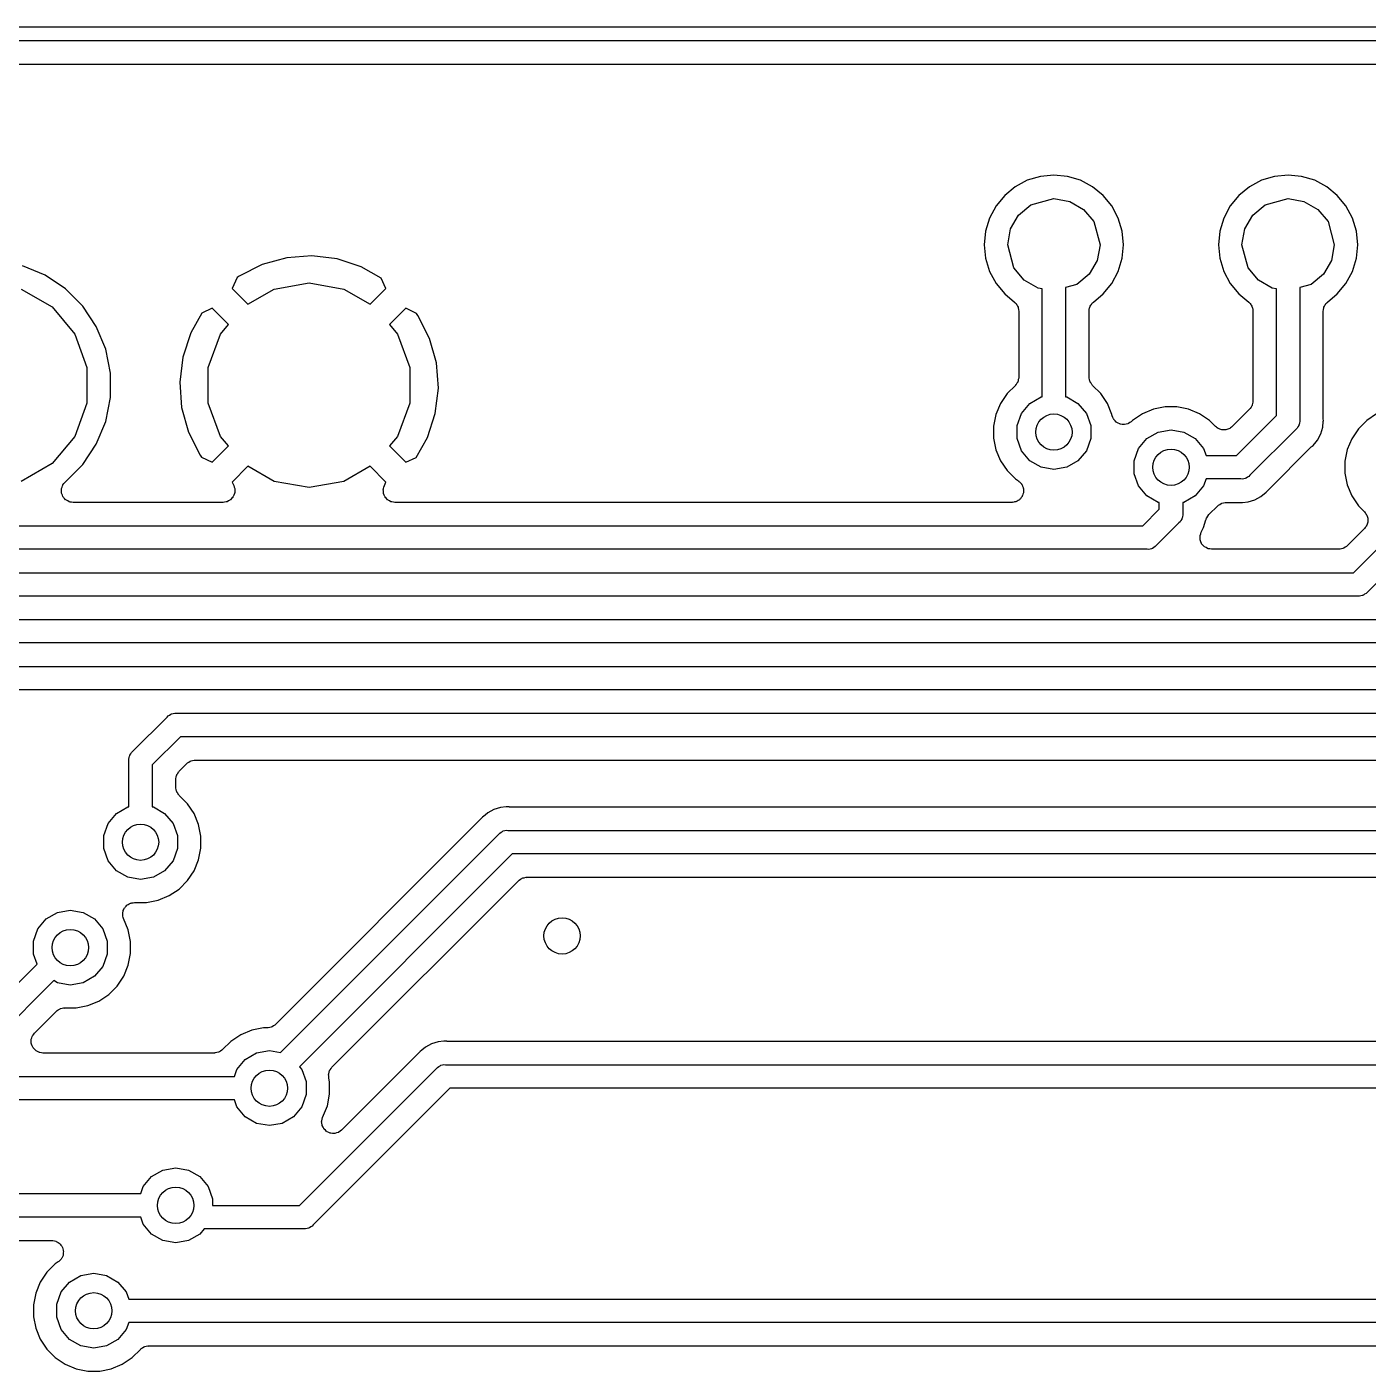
# Model space of a CAD drawing. Extents: x 117.3 to 179.7, y -117.8 to -92.2.
# Drawn here: x 147.14 to 161.69, y -106.8 to -92.23 of the extents above; entities that cross this region are included whole.
import ezdxf

# ---------------------------------------------------------------- set-up
doc = ezdxf.new("R2010")
doc.units = 0
doc.header["$MEASUREMENT"] = 0
doc.layers.add('BLACK', color=7, linetype='CONTINUOUS')

msp = doc.modelspace()

# ---------------------------------------------------------------- linework, layer by layer
at = {"layer": 'BLACK', "linetype": 'CONTINUOUS'}
for p, q in [((120.555, -92.2286), (176.448, -92.2286)), ((176.437, -92.3786), (120.561, -92.3786)), ((120.564, -92.6326), (176.419, -92.6326)), ((158.28, -93.8344), (158.133, -93.8489)), ((158.427, -93.8489), (158.28, -93.8344)), ((160.82, -93.8344), (160.673, -93.8489)), ((160.967, -93.8489), (160.82, -93.8344)), ((157.861, -93.9617), (157.746, -94.0556)), ((157.991, -93.8919), (157.861, -93.9617)), ((158.133, -93.8489), (157.991, -93.8919)), ((158.569, -93.8919), (158.427, -93.8489)), ((158.7, -93.9617), (158.569, -93.8919)), ((158.814, -94.0556), (158.7, -93.9617)), ((160.401, -93.9617), (160.286, -94.0556)), ((160.531, -93.8919), (160.401, -93.9617)), ((160.673, -93.8489), (160.531, -93.8919)), ((161.109, -93.8919), (160.967, -93.8489)), ((161.24, -93.9617), (161.109, -93.8919)), ((161.354, -94.0556), (161.24, -93.9617)), ((157.746, -94.0556), (157.652, -94.17)), ((158.03, -94.1566), (158.28, -94.0896)), ((158.28, -94.0896), (158.28, -94.0896)), ((158.28, -94.0896), (158.451, -94.1198)), ((158.451, -94.1198), (158.601, -94.2066)), ((158.908, -94.17), (158.814, -94.0556)), ((160.286, -94.0556), (160.192, -94.17)), ((160.57, -94.1566), (160.82, -94.0896)), ((160.82, -94.0896), (160.82, -94.0896)), ((160.82, -94.0896), (160.991, -94.1198)), ((160.991, -94.1198), (161.141, -94.2066)), ((161.448, -94.17), (161.354, -94.0556)), ((157.652, -94.17), (157.582, -94.3006)), ((157.81, -94.4186), (157.897, -94.2682)), ((157.897, -94.2682), (158.03, -94.1566)), ((158.601, -94.2066), (158.713, -94.3396)), ((158.978, -94.3006), (158.908, -94.17)), ((160.192, -94.17), (160.122, -94.3006)), ((160.35, -94.4186), (160.437, -94.2682)), ((160.437, -94.2682), (160.57, -94.1566)), ((161.141, -94.2066), (161.253, -94.3396)), ((161.518, -94.3006), (161.448, -94.17)), ((157.582, -94.3006), (157.539, -94.4423)), ((157.78, -94.5896), (157.81, -94.4186)), ((158.713, -94.3396), (158.78, -94.5896)), ((159.021, -94.4423), (158.978, -94.3006)), ((160.122, -94.3006), (160.079, -94.4423)), ((160.32, -94.5896), (160.35, -94.4186)), ((161.253, -94.3396), (161.32, -94.5896)), ((161.561, -94.4423), (161.518, -94.3006)), ((157.539, -94.4423), (157.525, -94.5896)), ((159.035, -94.5896), (159.021, -94.4423)), ((160.079, -94.4423), (160.065, -94.5896)), ((161.575, -94.5896), (161.561, -94.4423)), ((150.233, -94.711), (149.959, -94.7317)), ((150.506, -94.7442), (150.233, -94.711)), ((157.525, -94.5896), (157.539, -94.7369)), ((157.847, -94.8396), (157.78, -94.5896)), ((157.78, -94.5896), (157.78, -94.5896)), ((158.78, -94.5896), (158.75, -94.7606)), ((158.78, -94.5896), (158.78, -94.5896)), ((159.021, -94.7369), (159.035, -94.5896)), ((160.065, -94.5896), (160.079, -94.7369)), ((160.387, -94.8396), (160.32, -94.5896)), ((160.32, -94.5896), (160.32, -94.5896)), ((161.32, -94.5896), (161.29, -94.7606)), ((161.32, -94.5896), (161.32, -94.5896)), ((161.561, -94.7369), (161.575, -94.5896)), ((147.339, -94.9206), (147.094, -94.8191)), ((149.694, -94.8055), (149.444, -94.9317)), ((149.959, -94.7317), (149.694, -94.8055)), ((150.768, -94.8301), (150.506, -94.7442)), ((150.983, -94.9517), (150.768, -94.8301)), ((157.539, -94.7369), (157.582, -94.8786)), ((157.959, -94.9726), (157.847, -94.8396)), ((158.75, -94.7606), (158.663, -94.911)), ((158.978, -94.8786), (159.021, -94.7369)), ((160.079, -94.7369), (160.122, -94.8786)), ((160.499, -94.9726), (160.387, -94.8396)), ((161.29, -94.7606), (161.203, -94.911)), ((161.518, -94.8786), (161.561, -94.7369)), ((147.559, -95.0679), (147.339, -94.9206)), ((149.421, -94.947), (149.366, -95.0636)), ((149.444, -94.9317), (149.421, -94.947)), ((149.822, -95.0714), (150.201, -95.0046)), ((150.201, -95.0046), (150.58, -95.0714)), ((151.036, -95.0636), (150.983, -94.9517)), ((157.582, -94.8786), (157.652, -95.0092)), ((157.652, -95.0092), (157.746, -95.1236)), ((158.109, -95.0594), (157.959, -94.9726)), ((158.663, -94.911), (158.53, -95.0226)), ((158.814, -95.1236), (158.908, -95.0092)), ((158.908, -95.0092), (158.978, -94.8786)), ((160.122, -94.8786), (160.192, -95.0092)), ((160.192, -95.0092), (160.286, -95.1236)), ((160.649, -95.0594), (160.499, -94.9726)), ((161.203, -94.911), (161.07, -95.0226)), ((161.354, -95.1236), (161.448, -95.0092)), ((161.448, -95.0092), (161.518, -94.8786)), ((147.08, -95.0714), (147.414, -95.264)), ((147.671, -95.1798), (147.559, -95.0679)), ((149.366, -95.0636), (149.538, -95.2354)), ((149.538, -95.2354), (149.822, -95.0714)), ((150.58, -95.0714), (150.864, -95.2354)), ((150.864, -95.2354), (151.036, -95.0636)), ((157.746, -95.1236), (157.853, -95.2111)), ((158.153, -95.0672), (158.109, -95.0594)), ((158.153, -96.2378), (158.153, -95.0672)), ((158.53, -95.0226), (158.407, -95.0556)), ((158.407, -95.0556), (158.407, -96.2378)), ((158.708, -95.2111), (158.814, -95.1236)), ((160.286, -95.1236), (160.393, -95.2111)), ((160.693, -95.0672), (160.649, -95.0594)), ((160.693, -96.442), (160.693, -95.0672)), ((161.07, -95.0226), (160.947, -95.0556)), ((160.947, -95.0556), (160.947, -96.4891)), ((161.248, -95.2111), (161.354, -95.1236)), ((147.414, -95.264), (147.662, -95.5591)), ((147.747, -95.2554), (147.671, -95.1798)), ((147.894, -95.4759), (147.747, -95.2554)), ((149.151, -95.2785), (149.039, -95.3317)), ((149.328, -95.4552), (149.151, -95.2785)), ((151.251, -95.2785), (151.074, -95.4552)), ((151.368, -95.334), (151.251, -95.2785)), ((157.853, -95.2111), (157.86, -95.2201)), ((157.86, -95.2201), (157.869, -95.2276)), ((157.869, -95.2276), (157.875, -95.2367)), ((157.875, -95.2367), (157.881, -95.2446)), ((157.881, -95.2446), (157.886, -95.2556)), ((157.886, -95.2556), (157.891, -95.2658)), ((157.891, -95.2658), (157.893, -95.2761)), ((157.893, -95.2761), (157.897, -95.2859)), ((157.897, -95.2859), (157.897, -95.2977)), ((157.897, -95.2977), (157.899, -95.3093)), ((158.661, -95.3093), (158.663, -95.2977)), ((158.663, -95.2859), (158.667, -95.2761)), ((158.663, -95.2977), (158.663, -95.2859)), ((158.667, -95.2761), (158.669, -95.2658)), ((158.669, -95.2658), (158.675, -95.2556)), ((158.675, -95.2556), (158.679, -95.2446)), ((158.679, -95.2446), (158.686, -95.2367)), ((158.686, -95.2367), (158.691, -95.2276)), ((158.691, -95.2276), (158.7, -95.2201)), ((158.7, -95.2201), (158.708, -95.2111)), ((160.393, -95.2111), (160.4, -95.2201)), ((160.4, -95.2201), (160.409, -95.2276)), ((160.409, -95.2276), (160.415, -95.2367)), ((160.415, -95.2367), (160.421, -95.2446)), ((160.421, -95.2446), (160.426, -95.2556)), ((160.426, -95.2556), (160.431, -95.2658)), ((160.431, -95.2658), (160.433, -95.2761)), ((160.433, -95.2761), (160.437, -95.2859)), ((160.437, -95.2859), (160.437, -95.2977)), ((160.437, -95.2977), (160.439, -95.3093)), ((161.201, -95.3093), (161.203, -95.2977)), ((161.203, -95.2859), (161.207, -95.2761)), ((161.203, -95.2977), (161.203, -95.2859)), ((161.207, -95.2761), (161.209, -95.2658)), ((161.209, -95.2658), (161.215, -95.2556)), ((161.215, -95.2556), (161.219, -95.2446)), ((161.219, -95.2446), (161.226, -95.2367)), ((161.226, -95.2367), (161.231, -95.2276)), ((161.231, -95.2276), (161.24, -95.2201)), ((161.24, -95.2201), (161.248, -95.2111)), ((149.039, -95.3317), (148.918, -95.5471)), ((151.383, -95.3568), (151.368, -95.334)), ((151.509, -95.6066), (151.383, -95.3568)), ((157.899, -95.3093), (157.899, -96.025)), ((158.661, -96.025), (158.661, -95.3093)), ((160.439, -95.3093), (160.439, -96.2842)), ((161.201, -96.4697), (161.201, -95.3093)), ((147.662, -95.5591), (147.793, -95.921)), ((147.996, -95.7209), (147.894, -95.4759)), ((148.918, -95.5471), (148.832, -95.8084)), ((149.109, -95.921), (149.241, -95.5591)), ((149.241, -95.5591), (149.328, -95.4552)), ((151.074, -95.4552), (151.162, -95.5591)), ((151.162, -95.5591), (151.293, -95.921)), ((148.047, -95.981), (147.996, -95.7209)), ((151.583, -95.8715), (151.509, -95.6066)), ((148.832, -95.8084), (148.799, -96.0814)), ((151.604, -96.1458), (151.583, -95.8715)), ((147.793, -95.921), (147.793, -96.3062)), ((148.047, -96.2462), (148.047, -95.981)), ((149.109, -96.3062), (149.109, -95.921)), ((151.293, -95.921), (151.293, -96.3062)), ((157.899, -96.025), (157.898, -96.0305)), ((157.898, -96.0305), (157.899, -96.0361)), ((158.662, -96.0305), (158.661, -96.025)), ((158.662, -96.0361), (158.662, -96.0305)), ((148.799, -96.0814), (148.819, -96.3557)), ((151.57, -96.4188), (151.604, -96.1458)), ((157.862, -96.1148), (157.772, -96.2047)), ((157.865, -96.1103), (157.862, -96.1148)), ((157.869, -96.1067), (157.865, -96.1103)), ((157.878, -96.0923), (157.869, -96.1067)), ((157.887, -96.0787), (157.878, -96.0923)), ((157.889, -96.0733), (157.887, -96.0787)), ((157.891, -96.0685), (157.889, -96.0733)), ((157.894, -96.0521), (157.891, -96.0685)), ((157.899, -96.0361), (157.894, -96.0521)), ((158.666, -96.0521), (158.662, -96.0361)), ((158.669, -96.0685), (158.666, -96.0521)), ((158.672, -96.0733), (158.669, -96.0685)), ((158.673, -96.0787), (158.672, -96.0733)), ((158.683, -96.0923), (158.673, -96.0787)), ((158.691, -96.1067), (158.683, -96.0923)), ((158.695, -96.1103), (158.691, -96.1067)), ((158.698, -96.1148), (158.695, -96.1103)), ((158.788, -96.2047), (158.698, -96.1148)), ((147.793, -96.3062), (147.662, -96.6681)), ((147.996, -96.5063), (148.047, -96.2462)), ((149.241, -96.6681), (149.109, -96.3062)), ((151.293, -96.3062), (151.162, -96.6681)), ((157.7, -96.3118), (157.651, -96.4308)), ((157.772, -96.2047), (157.7, -96.3118)), ((157.928, -96.4185), (158.019, -96.3104)), ((158.019, -96.3104), (158.141, -96.2399)), ((158.141, -96.2399), (158.153, -96.2378)), ((158.407, -96.2378), (158.419, -96.2399)), ((158.419, -96.2399), (158.541, -96.3104)), ((158.541, -96.3104), (158.632, -96.4185)), ((158.86, -96.3118), (158.788, -96.2047)), ((158.909, -96.4308), (158.86, -96.3118)), ((160.434, -96.3113), (160.431, -96.3276)), ((160.439, -96.2952), (160.434, -96.3113)), ((160.439, -96.2842), (160.438, -96.2897)), ((160.438, -96.2897), (160.439, -96.2952)), ((148.819, -96.3557), (148.893, -96.6206)), ((151.485, -96.6801), (151.57, -96.4188)), ((157.651, -96.4308), (157.626, -96.5572)), ((157.88, -96.5511), (157.928, -96.4185)), ((158.632, -96.4185), (158.68, -96.5511)), ((158.91, -96.4379), (158.909, -96.4308)), ((158.912, -96.4418), (158.91, -96.4379)), ((158.912, -96.446), (158.912, -96.4418)), ((158.92, -96.4623), (158.912, -96.446)), ((158.926, -96.479), (158.92, -96.4623)), ((159.24, -96.423), (159.133, -96.4946)), ((159.359, -96.3737), (159.24, -96.423)), ((159.486, -96.3485), (159.359, -96.3737)), ((159.615, -96.3485), (159.486, -96.3485)), ((159.741, -96.3737), (159.615, -96.3485)), ((159.86, -96.423), (159.741, -96.3737)), ((159.967, -96.4946), (159.86, -96.423)), ((160.402, -96.374), (160.214, -96.5619)), ((160.259, -96.8756), (160.693, -96.442)), ((160.405, -96.3694), (160.402, -96.374)), ((160.409, -96.3658), (160.405, -96.3694)), ((160.418, -96.3514), (160.409, -96.3658)), ((160.427, -96.3379), (160.418, -96.3514)), ((160.429, -96.3325), (160.427, -96.3379)), ((160.431, -96.3276), (160.429, -96.3325)), ((161.78, -96.423), (161.673, -96.4946)), ((147.894, -96.7513), (147.996, -96.5063)), ((157.626, -96.5572), (157.626, -96.686)), ((157.88, -96.6921), (157.88, -96.5511)), ((158.68, -96.5511), (158.68, -96.6921)), ((158.929, -96.4822), (158.926, -96.479)), ((158.931, -96.486), (158.929, -96.4822)), ((158.944, -96.4987), (158.931, -96.486)), ((158.955, -96.5122), (158.944, -96.4987)), ((158.959, -96.5142), (158.955, -96.5122)), ((158.962, -96.5172), (158.959, -96.5142)), ((158.978, -96.5248), (158.962, -96.5172)), ((158.994, -96.5334), (158.978, -96.5248)), ((158.998, -96.534), (158.994, -96.5334)), ((159.002, -96.5358), (158.998, -96.534)), ((159.02, -96.5374), (159.002, -96.5358)), ((159.038, -96.5401), (159.02, -96.5374)), ((159.042, -96.5393), (159.038, -96.5401)), ((159.046, -96.5397), (159.042, -96.5393)), ((159.063, -96.535), (159.046, -96.5397)), ((159.081, -96.5315), (159.063, -96.535)), ((159.085, -96.5293), (159.081, -96.5315)), ((159.089, -96.5282), (159.085, -96.5293)), ((159.103, -96.5179), (159.089, -96.5282)), ((159.119, -96.5086), (159.103, -96.5179)), ((159.121, -96.5054), (159.119, -96.5086)), ((159.125, -96.5029), (159.121, -96.5054)), ((159.133, -96.4946), (159.125, -96.5029)), ((159.411, -96.6209), (159.55, -96.5964)), ((159.55, -96.5964), (159.689, -96.6209)), ((160.034, -96.5619), (159.967, -96.4946)), ((160.043, -96.5683), (160.034, -96.5619)), ((160.051, -96.5761), (160.043, -96.5683)), ((160.061, -96.5808), (160.051, -96.5761)), ((160.071, -96.5872), (160.061, -96.5808)), ((160.081, -96.5901), (160.071, -96.5872)), ((160.091, -96.5948), (160.081, -96.5901)), ((160.102, -96.5957), (160.091, -96.5948)), ((160.113, -96.5986), (160.102, -96.5957)), ((160.124, -96.5977), (160.113, -96.5986)), ((160.135, -96.5986), (160.124, -96.5977)), ((160.146, -96.5957), (160.135, -96.5986)), ((160.157, -96.5948), (160.146, -96.5957)), ((160.167, -96.5901), (160.157, -96.5948)), ((160.178, -96.5872), (160.167, -96.5901)), ((160.187, -96.5808), (160.178, -96.5872)), ((160.197, -96.5761), (160.187, -96.5808)), ((160.205, -96.5683), (160.197, -96.5761)), ((160.214, -96.5619), (160.205, -96.5683)), ((160.906, -96.5883), (160.406, -97.0885)), ((160.919, -96.5775), (160.906, -96.5883)), ((160.927, -96.5629), (160.919, -96.5775)), ((160.937, -96.5491), (160.927, -96.5629)), ((160.938, -96.5436), (160.937, -96.5491)), ((160.941, -96.5387), (160.938, -96.5436)), ((160.944, -96.5221), (160.941, -96.5387)), ((160.949, -96.5058), (160.944, -96.5221)), ((160.947, -96.4891), (160.949, -96.5058)), ((161.174, -96.6411), (161.196, -96.5693)), ((161.196, -96.5693), (161.202, -96.5071)), ((161.202, -96.4758), (161.201, -96.4697)), ((161.202, -96.4821), (161.202, -96.4758)), ((161.203, -96.4946), (161.202, -96.4821)), ((161.202, -96.5071), (161.203, -96.4946)), ((161.202, -96.5071), (161.202, -96.5071)), ((161.582, -96.5857), (161.51, -96.6928)), ((161.673, -96.4946), (161.582, -96.5857)), ((147.662, -96.6681), (147.414, -96.9632)), ((147.747, -96.9718), (147.894, -96.7513)), ((148.893, -96.6206), (149.019, -96.8704)), ((149.328, -96.772), (149.241, -96.6681)), ((151.162, -96.6681), (151.074, -96.772)), ((151.363, -96.8955), (151.485, -96.6801)), ((157.626, -96.686), (157.651, -96.8124)), ((157.928, -96.8247), (157.88, -96.6921)), ((158.68, -96.6921), (158.632, -96.8247)), ((159.198, -96.7995), (159.289, -96.6914)), ((159.289, -96.6914), (159.411, -96.6209)), ((159.689, -96.6209), (159.811, -96.6914)), ((159.811, -96.6914), (159.902, -96.7995)), ((161.091, -96.7653), (161.123, -96.7267)), ((161.123, -96.7267), (161.138, -96.7073)), ((161.123, -96.7267), (161.123, -96.7267)), ((161.138, -96.7073), (161.174, -96.6411)), ((161.51, -96.6928), (161.461, -96.8118)), ((149.019, -96.8704), (149.034, -96.8932)), ((149.034, -96.8932), (149.151, -96.9487)), ((149.151, -96.9487), (149.328, -96.772)), ((151.074, -96.772), (151.251, -96.9487)), ((151.251, -96.9487), (151.363, -96.8955)), ((157.651, -96.8124), (157.7, -96.9314)), ((158.019, -96.9328), (157.928, -96.8247)), ((158.632, -96.8247), (158.541, -96.9328)), ((159.15, -96.9321), (159.198, -96.7995)), ((159.902, -96.7995), (159.93, -96.8756)), ((159.93, -96.8756), (160.259, -96.8756)), ((160.599, -97.2544), (161.072, -96.7816)), ((161.072, -96.7816), (161.077, -96.778)), ((161.077, -96.778), (161.081, -96.7733)), ((161.081, -96.7733), (161.091, -96.7653)), ((161.461, -96.8118), (161.436, -96.9382)), ((147.414, -96.9632), (147.08, -97.1558)), ((147.552, -97.1668), (147.747, -96.9718)), ((149.538, -96.9918), (149.366, -97.1636)), ((149.822, -97.1558), (149.538, -96.9918)), ((150.864, -96.9918), (150.58, -97.1558)), ((151.036, -97.1636), (150.864, -96.9918)), ((157.7, -96.9314), (157.772, -97.0385)), ((157.772, -97.0385), (157.863, -97.1296)), ((158.141, -97.0033), (158.019, -96.9328)), ((158.28, -97.0278), (158.141, -97.0033)), ((158.419, -97.0033), (158.28, -97.0278)), ((158.541, -96.9328), (158.419, -97.0033)), ((159.15, -97.0731), (159.15, -96.9321)), ((161.436, -96.9382), (161.436, -97.067)), ((147.53, -97.1984), (147.532, -97.1931)), ((147.532, -97.1931), (147.542, -97.1804)), ((147.542, -97.1804), (147.552, -97.1668)), ((149.366, -97.1636), (149.384, -97.2021)), ((150.201, -97.2226), (149.822, -97.1558)), ((150.58, -97.1558), (150.201, -97.2226)), ((151.018, -97.2021), (151.036, -97.1636)), ((157.863, -97.1296), (157.895, -97.151)), ((157.895, -97.151), (157.9, -97.1558)), ((157.9, -97.1558), (157.906, -97.1593)), ((157.906, -97.1593), (157.916, -97.171)), ((157.916, -97.171), (157.927, -97.1815)), ((157.927, -97.1815), (157.93, -97.1878)), ((157.93, -97.1878), (157.935, -97.1931)), ((157.935, -97.1931), (157.94, -97.2074)), ((159.198, -97.2057), (159.15, -97.0731)), ((159.93, -97.1296), (159.902, -97.2057)), ((160.307, -97.1296), (159.93, -97.1296)), ((160.323, -97.1311), (160.307, -97.1296)), ((160.34, -97.1267), (160.323, -97.1311)), ((160.356, -97.1238), (160.34, -97.1267)), ((160.361, -97.1209), (160.356, -97.1238)), ((160.367, -97.1195), (160.361, -97.1209)), ((160.38, -97.1098), (160.367, -97.1195)), ((160.395, -97.1014), (160.38, -97.1098)), ((160.406, -97.0885), (160.395, -97.1014)), ((161.436, -97.067), (161.461, -97.1934)), ((161.461, -97.1934), (161.51, -97.3124)), ((147.515, -97.2455), (147.516, -97.2401)), ((147.516, -97.2621), (147.515, -97.2455)), ((147.516, -97.2345), (147.522, -97.219)), ((147.516, -97.2401), (147.516, -97.2345)), ((147.516, -97.2787), (147.516, -97.2621)), ((147.518, -97.2839), (147.516, -97.2787)), ((147.519, -97.2895), (147.518, -97.2839)), ((147.526, -97.3045), (147.519, -97.2895)), ((147.522, -97.219), (147.526, -97.2029)), ((147.526, -97.2029), (147.53, -97.1984)), ((147.532, -97.3201), (147.526, -97.3045)), ((147.535, -97.3244), (147.532, -97.3201)), ((147.537, -97.3294), (147.535, -97.3244)), ((147.549, -97.3412), (147.537, -97.3294)), ((147.56, -97.3539), (147.549, -97.3412)), ((149.362, -97.3408), (149.351, -97.3539)), ((149.374, -97.3287), (149.362, -97.3408)), ((149.376, -97.324), (149.374, -97.3287)), ((149.38, -97.3201), (149.376, -97.324)), ((149.385, -97.3041), (149.38, -97.3201)), ((149.384, -97.2021), (149.389, -97.2185)), ((149.393, -97.2886), (149.385, -97.3041)), ((149.389, -97.2185), (149.395, -97.2345)), ((149.395, -97.2787), (149.393, -97.2835)), ((149.393, -97.2835), (149.393, -97.2886)), ((149.395, -97.2345), (149.395, -97.2397)), ((149.395, -97.2397), (149.396, -97.2446)), ((149.396, -97.2446), (149.395, -97.2616)), ((149.395, -97.2616), (149.395, -97.2787)), ((151.006, -97.2446), (151.008, -97.2397)), ((151.008, -97.2616), (151.006, -97.2446)), ((151.008, -97.2345), (151.013, -97.2185)), ((151.008, -97.2397), (151.008, -97.2345)), ((151.008, -97.2787), (151.008, -97.2616)), ((151.009, -97.2835), (151.008, -97.2787)), ((151.01, -97.2886), (151.009, -97.2835)), ((151.017, -97.3041), (151.01, -97.2886)), ((151.013, -97.2185), (151.018, -97.2021)), ((151.023, -97.3201), (151.017, -97.3041)), ((151.026, -97.324), (151.023, -97.3201)), ((151.028, -97.3287), (151.026, -97.324)), ((151.04, -97.3408), (151.028, -97.3287)), ((151.051, -97.3539), (151.04, -97.3408)), ((157.925, -97.3318), (157.916, -97.3444)), ((157.935, -97.3201), (157.925, -97.3318)), ((157.937, -97.3136), (157.935, -97.3201)), ((157.941, -97.3077), (157.937, -97.3136)), ((157.94, -97.2074), (157.947, -97.2211)), ((157.944, -97.293), (157.941, -97.3077)), ((157.95, -97.2787), (157.944, -97.293)), ((157.947, -97.2211), (157.947, -97.228)), ((157.947, -97.228), (157.95, -97.2345)), ((157.95, -97.2345), (157.95, -97.2498)), ((157.95, -97.2498), (157.951, -97.2649)), ((157.951, -97.2649), (157.95, -97.2717)), ((157.95, -97.2717), (157.95, -97.2787)), ((159.289, -97.3138), (159.198, -97.2057)), ((159.411, -97.3843), (159.289, -97.3138)), ((159.811, -97.3138), (159.689, -97.3843)), ((159.902, -97.2057), (159.811, -97.3138)), ((160.459, -97.3563), (160.525, -97.3209)), ((160.525, -97.3209), (160.583, -97.2733)), ((160.583, -97.2733), (160.591, -97.2636)), ((160.591, -97.2636), (160.596, -97.2595)), ((160.596, -97.2595), (160.599, -97.2544)), ((161.51, -97.3124), (161.582, -97.4195)), ((147.565, -97.3567), (147.56, -97.3539)), ((147.569, -97.3606), (147.565, -97.3567)), ((147.584, -97.3676), (147.569, -97.3606)), ((147.598, -97.3759), (147.584, -97.3676)), ((147.604, -97.3769), (147.598, -97.3759)), ((147.609, -97.3793), (147.604, -97.3769)), ((147.625, -97.3807), (147.609, -97.3793)), ((147.642, -97.3836), (147.625, -97.3807)), ((149.27, -97.3836), (147.642, -97.3836)), ((149.286, -97.3806), (149.27, -97.3836)), ((149.303, -97.379), (149.286, -97.3806)), ((149.308, -97.3768), (149.303, -97.379)), ((149.313, -97.3759), (149.308, -97.3768)), ((149.328, -97.3674), (149.313, -97.3759)), ((149.343, -97.3601), (149.328, -97.3674)), ((149.347, -97.3564), (149.343, -97.3601)), ((149.351, -97.3539), (149.347, -97.3564)), ((151.055, -97.3564), (151.051, -97.3539)), ((151.059, -97.3601), (151.055, -97.3564)), ((151.074, -97.3674), (151.059, -97.3601)), ((151.089, -97.3759), (151.074, -97.3674)), ((151.094, -97.3768), (151.089, -97.3759)), ((151.099, -97.379), (151.094, -97.3768)), ((151.116, -97.3806), (151.099, -97.379)), ((151.133, -97.3836), (151.116, -97.3806)), ((157.825, -97.3836), (151.133, -97.3836)), ((157.831, -97.3824), (157.825, -97.3836)), ((157.838, -97.3828), (157.831, -97.3824)), ((157.853, -97.3786), (157.838, -97.3828)), ((157.868, -97.3759), (157.853, -97.3786)), ((157.874, -97.3725), (157.868, -97.3759)), ((157.881, -97.3705), (157.874, -97.3725)), ((157.893, -97.3615), (157.881, -97.3705)), ((157.906, -97.3539), (157.893, -97.3615)), ((157.911, -97.3485), (157.906, -97.3539)), ((157.916, -97.3444), (157.911, -97.3485)), ((159.243, -97.6376), (159.423, -97.458)), ((159.423, -97.3864), (159.411, -97.3843)), ((159.423, -97.458), (159.423, -97.3864)), ((159.689, -97.3843), (159.677, -97.3864)), ((159.677, -97.3864), (159.677, -97.5051)), ((159.961, -97.5163), (160.057, -97.4208)), ((160.057, -97.4208), (160.061, -97.4176)), ((160.061, -97.4176), (160.065, -97.4133)), ((160.065, -97.4133), (160.079, -97.405)), ((160.079, -97.405), (160.093, -97.3955)), ((160.093, -97.3955), (160.098, -97.3941)), ((160.098, -97.3941), (160.103, -97.3913)), ((160.103, -97.3913), (160.12, -97.3884)), ((160.12, -97.3884), (160.136, -97.3841)), ((160.136, -97.3841), (160.141, -97.3846)), ((160.141, -97.3846), (160.147, -97.3836)), ((160.147, -97.3836), (160.287, -97.3836)), ((160.287, -97.3836), (160.293, -97.3847)), ((160.293, -97.3847), (160.3, -97.3842)), ((160.3, -97.3842), (160.312, -97.3854)), ((160.312, -97.3854), (160.325, -97.3842)), ((160.325, -97.3842), (160.387, -97.3781)), ((160.325, -97.3842), (160.325, -97.3842)), ((160.387, -97.3781), (160.459, -97.3563)), ((161.582, -97.4195), (161.649, -97.4869)), ((161.649, -97.4869), (161.656, -97.496)), ((159.636, -97.6043), (159.39, -97.8505)), ((159.649, -97.5935), (159.636, -97.6043)), ((159.657, -97.5789), (159.649, -97.5935)), ((159.667, -97.5651), (159.657, -97.5789)), ((159.668, -97.5596), (159.667, -97.5651)), ((159.671, -97.5547), (159.668, -97.5596)), ((159.674, -97.5381), (159.671, -97.5547)), ((159.679, -97.5218), (159.674, -97.5381)), ((159.677, -97.5051), (159.679, -97.5218)), ((159.904, -97.6571), (159.929, -97.5733)), ((159.929, -97.5733), (159.932, -97.5681)), ((159.932, -97.5681), (159.936, -97.5524)), ((159.936, -97.5519), (159.937, -97.5512)), ((159.936, -97.5524), (159.936, -97.5519)), ((159.937, -97.5512), (159.949, -97.5338)), ((159.949, -97.5338), (159.961, -97.5163)), ((161.656, -97.496), (161.664, -97.5038)), ((161.664, -97.5038), (161.668, -97.5139)), ((161.668, -97.5139), (161.675, -97.523)), ((161.675, -97.6303), (161.668, -97.6394)), ((161.675, -97.523), (161.678, -97.5337)), ((161.678, -97.6196), (161.675, -97.6303)), ((161.678, -97.5337), (161.682, -97.5438)), ((161.682, -97.6095), (161.678, -97.6196)), ((161.682, -97.5438), (161.683, -97.5549)), ((161.683, -97.5985), (161.682, -97.6095)), ((161.683, -97.5549), (161.686, -97.5656)), ((161.686, -97.5877), (161.683, -97.5985)), ((161.686, -97.5656), (161.685, -97.5767)), ((161.685, -97.5767), (161.686, -97.5877)), ((141.014, -97.6376), (159.243, -97.6376)), ((159.865, -97.7425), (159.872, -97.7237)), ((159.865, -97.7447), (159.865, -97.7425)), ((159.865, -97.7467), (159.865, -97.7447)), ((159.865, -97.7666), (159.865, -97.7467)), ((159.865, -97.7867), (159.865, -97.7666)), ((159.872, -97.7237), (159.878, -97.7047)), ((159.878, -97.7047), (159.904, -97.6571)), ((161.649, -97.6665), (161.461, -97.8544)), ((161.529, -98.1456), (161.963, -97.712)), ((161.656, -97.6574), (161.649, -97.6665)), ((161.664, -97.6495), (161.656, -97.6574)), ((161.668, -97.6394), (161.664, -97.6495)), ((159.291, -97.8916), (141.061, -97.8916)), ((159.307, -97.8931), (159.291, -97.8916)), ((159.324, -97.8887), (159.307, -97.8931)), ((159.34, -97.8858), (159.324, -97.8887)), ((159.345, -97.8829), (159.34, -97.8858)), ((159.351, -97.8815), (159.345, -97.8829)), ((159.364, -97.8718), (159.351, -97.8815)), ((159.379, -97.8634), (159.364, -97.8718)), ((159.39, -97.8505), (159.379, -97.8634)), ((159.866, -97.7886), (159.865, -97.7867)), ((159.866, -97.7907), (159.866, -97.7886)), ((159.874, -97.8093), (159.866, -97.7907)), ((159.88, -97.8281), (159.874, -97.8093)), ((159.882, -97.8297), (159.88, -97.8281)), ((159.882, -97.8317), (159.882, -97.8297)), ((159.896, -97.8466), (159.882, -97.8317)), ((159.909, -97.8619), (159.896, -97.8466)), ((159.911, -97.8629), (159.909, -97.8619)), ((159.912, -97.8645), (159.911, -97.8629)), ((159.93, -97.8739), (159.912, -97.8645)), ((159.947, -97.8839), (159.93, -97.8739)), ((159.949, -97.8843), (159.947, -97.8839)), ((159.951, -97.8853), (159.949, -97.8843)), ((159.971, -97.8881), (159.951, -97.8853)), ((159.99, -97.8916), (159.971, -97.8881)), ((161.372, -97.8916), (159.99, -97.8916)), ((161.377, -97.8906), (161.372, -97.8916)), ((161.383, -97.8911), (161.377, -97.8906)), ((161.399, -97.8868), (161.383, -97.8911)), ((161.415, -97.8839), (161.399, -97.8868)), ((161.42, -97.8811), (161.415, -97.8839)), ((161.425, -97.8797), (161.42, -97.8811)), ((161.439, -97.8702), (161.425, -97.8797)), ((161.453, -97.8619), (161.439, -97.8702)), ((161.457, -97.8576), (161.453, -97.8619)), ((161.461, -97.8544), (161.457, -97.8576)), ((162.176, -97.8583), (161.676, -98.3585)), ((142.538, -98.1456), (161.529, -98.1456)), ((161.676, -98.3585), (161.665, -98.3714)), ((161.577, -98.3996), (142.585, -98.3996)), ((161.593, -98.4011), (161.577, -98.3996)), ((161.61, -98.3967), (161.593, -98.4011)), ((161.626, -98.3938), (161.61, -98.3967)), ((161.631, -98.3909), (161.626, -98.3938)), ((161.637, -98.3895), (161.631, -98.3909)), ((161.65, -98.3798), (161.637, -98.3895)), ((161.665, -98.3714), (161.65, -98.3798)), ((142.919, -98.6536), (164.196, -98.6536)), ((164.244, -98.9076), (142.966, -98.9076)), ((144.034, -99.1616), (166.736, -99.1616)), ((166.784, -99.4156), (144.183, -99.4156)), ((148.711, -99.6754), (148.728, -99.6725)), ((148.728, -99.6725), (148.744, -99.6681)), ((148.744, -99.6681), (148.761, -99.6696)), ((148.761, -99.6696), (169.022, -99.6696)), ((148.288, -100.084), (148.661, -99.7107)), ((148.661, -99.7107), (148.672, -99.6978)), ((148.672, -99.6978), (148.687, -99.6894)), ((148.687, -99.6894), (148.701, -99.6797)), ((148.701, -99.6797), (148.706, -99.6783)), ((148.706, -99.6783), (148.711, -99.6754)), ((148.808, -99.9236), (148.501, -100.23)), ((169.07, -99.9236), (148.808, -99.9236)), ((148.257, -100.123), (148.267, -100.109)), ((148.267, -100.109), (148.275, -100.095)), ((148.275, -100.095), (148.288, -100.084)), ((148.246, -100.166), (148.25, -100.15)), ((148.247, -100.183), (148.246, -100.166)), ((148.247, -100.683), (148.247, -100.183)), ((148.25, -100.15), (148.253, -100.133)), ((148.253, -100.133), (148.256, -100.129)), ((148.256, -100.129), (148.257, -100.123)), ((148.501, -100.23), (148.501, -100.683)), ((148.792, -100.298), (148.876, -100.215)), ((148.876, -100.215), (148.88, -100.212)), ((148.88, -100.212), (148.884, -100.207)), ((148.884, -100.207), (148.898, -100.199)), ((148.898, -100.199), (148.912, -100.189)), ((148.912, -100.189), (148.917, -100.188)), ((148.917, -100.188), (148.922, -100.185)), ((148.922, -100.185), (148.938, -100.182)), ((148.938, -100.182), (148.954, -100.178)), ((148.954, -100.178), (148.96, -100.179)), ((148.96, -100.179), (148.966, -100.178)), ((148.966, -100.178), (169.05, -100.178)), ((148.755, -100.388), (148.756, -100.383)), ((148.755, -100.47), (148.755, -100.388)), ((148.756, -100.377), (148.76, -100.361)), ((148.756, -100.383), (148.756, -100.377)), ((148.76, -100.361), (148.763, -100.345)), ((148.763, -100.345), (148.766, -100.34)), ((148.766, -100.34), (148.767, -100.334)), ((148.767, -100.334), (148.777, -100.321)), ((148.777, -100.321), (148.785, -100.306)), ((148.785, -100.306), (148.789, -100.303)), ((148.789, -100.303), (148.792, -100.298)), ((148.756, -100.476), (148.755, -100.47)), ((148.756, -100.481), (148.756, -100.476)), ((148.76, -100.497), (148.756, -100.481)), ((148.763, -100.513), (148.76, -100.497)), ((148.766, -100.518), (148.763, -100.513)), ((148.767, -100.524), (148.766, -100.518)), ((148.777, -100.537), (148.767, -100.524)), ((148.785, -100.552), (148.777, -100.537)), ((148.113, -100.755), (148.235, -100.685)), ((148.235, -100.685), (148.247, -100.683)), ((148.501, -100.683), (148.513, -100.685)), ((148.513, -100.685), (148.635, -100.755)), ((148.789, -100.555), (148.785, -100.552)), ((148.792, -100.56), (148.789, -100.555)), ((148.882, -100.65), (148.792, -100.56)), ((148.954, -100.757), (148.882, -100.65)), ((152.277, -100.691), (152.206, -100.713)), ((152.34, -100.685), (152.277, -100.691)), ((152.352, -100.684), (152.34, -100.685)), ((152.34, -100.685), (152.34, -100.685)), ((152.365, -100.685), (152.352, -100.684)), ((152.371, -100.685), (152.365, -100.685)), ((152.377, -100.686), (152.371, -100.685)), ((176.547, -100.686), (152.377, -100.686)), ((148.022, -100.863), (148.113, -100.755)), ((148.635, -100.755), (148.726, -100.863)), ((149.003, -100.876), (148.954, -100.757)), ((152.065, -100.815), (149.838, -103.042)), ((152.069, -100.81), (152.065, -100.815)), ((152.073, -100.806), (152.069, -100.81)), ((152.081, -100.796), (152.073, -100.806)), ((152.11, -100.773), (152.081, -100.796)), ((152.139, -100.748), (152.11, -100.773)), ((152.11, -100.773), (152.11, -100.773)), ((152.206, -100.713), (152.139, -100.748)), ((147.974, -100.996), (148.022, -100.863)), ((148.726, -100.863), (148.774, -100.996)), ((149.028, -101.002), (149.003, -100.876)), ((149.891, -103.348), (152.258, -100.981)), ((152.258, -100.981), (152.269, -100.968)), ((152.269, -100.968), (152.284, -100.959)), ((152.284, -100.959), (152.298, -100.95)), ((152.298, -100.95), (152.303, -100.948)), ((152.303, -100.948), (152.308, -100.945)), ((152.308, -100.945), (152.325, -100.942)), ((152.325, -100.942), (152.341, -100.938)), ((152.341, -100.938), (152.358, -100.94)), ((152.358, -100.94), (176.822, -100.94)), ((147.974, -101.137), (147.974, -100.996)), ((148.774, -100.996), (148.774, -101.137)), ((149.003, -101.257), (149.028, -101.131)), ((149.028, -101.131), (149.028, -101.002)), ((148.022, -101.27), (147.974, -101.137)), ((148.113, -101.378), (148.022, -101.27)), ((148.726, -101.27), (148.635, -101.378)), ((148.774, -101.137), (148.726, -101.27)), ((148.954, -101.376), (149.003, -101.257)), ((152.405, -101.194), (150.098, -103.501)), ((176.822, -101.194), (152.405, -101.194)), ((148.235, -101.448), (148.113, -101.378)), ((148.635, -101.378), (148.513, -101.448)), ((148.882, -101.484), (148.954, -101.376)), ((148.374, -101.473), (148.235, -101.448)), ((148.513, -101.448), (148.374, -101.473)), ((148.791, -101.575), (148.882, -101.484)), ((150.45, -103.507), (152.473, -101.485)), ((152.473, -101.485), (152.477, -101.482)), ((152.477, -101.482), (152.481, -101.477)), ((152.481, -101.477), (152.495, -101.469)), ((152.495, -101.469), (152.509, -101.459)), ((152.509, -101.459), (152.514, -101.458)), ((152.514, -101.458), (152.519, -101.455)), ((152.519, -101.455), (152.535, -101.452)), ((152.535, -101.452), (152.551, -101.448)), ((152.551, -101.448), (152.557, -101.449)), ((152.557, -101.449), (152.563, -101.448)), ((152.563, -101.448), (176.547, -101.448)), ((148.439, -101.721), (148.565, -101.696)), ((148.565, -101.696), (148.684, -101.646)), ((148.684, -101.646), (148.791, -101.575)), ((147.351, -101.898), (147.473, -101.828)), ((147.473, -101.828), (147.612, -101.803)), ((147.612, -101.803), (147.751, -101.828)), ((147.751, -101.828), (147.873, -101.898)), ((148.181, -101.853), (148.183, -101.839)), ((148.183, -101.861), (148.181, -101.853)), ((148.183, -101.826), (148.185, -101.818)), ((148.183, -101.839), (148.183, -101.826)), ((148.183, -101.87), (148.183, -101.861)), ((148.185, -101.818), (148.186, -101.809)), ((148.186, -101.809), (148.193, -101.797)), ((148.193, -101.797), (148.198, -101.784)), ((148.198, -101.784), (148.203, -101.778)), ((148.203, -101.778), (148.207, -101.77)), ((148.207, -101.77), (148.217, -101.761)), ((148.217, -101.761), (148.226, -101.75)), ((148.226, -101.75), (148.233, -101.746)), ((148.233, -101.746), (148.239, -101.741)), ((148.239, -101.741), (148.252, -101.735)), ((148.252, -101.735), (148.264, -101.728)), ((148.264, -101.728), (148.272, -101.727)), ((148.272, -101.727), (148.28, -101.724)), ((148.28, -101.724), (148.294, -101.723)), ((148.294, -101.723), (148.308, -101.721)), ((148.308, -101.721), (148.439, -101.721)), ((147.212, -102.139), (147.26, -102.006)), ((147.26, -102.006), (147.351, -101.898)), ((147.873, -101.898), (147.964, -102.006)), ((147.964, -102.006), (148.012, -102.139)), ((148.187, -101.883), (148.183, -101.87)), ((148.19, -101.896), (148.187, -101.883)), ((148.241, -102.019), (148.19, -101.896)), ((147.212, -102.28), (147.212, -102.139)), ((148.012, -102.139), (148.012, -102.28)), ((148.266, -102.145), (148.241, -102.019)), ((148.266, -102.274), (148.266, -102.145)), ((147.252, -102.39), (147.212, -102.28)), ((148.012, -102.28), (147.964, -102.413)), ((148.241, -102.4), (148.266, -102.274)), ((146.543, -103.099), (147.252, -102.39)), ((147.964, -102.413), (147.873, -102.521)), ((148.192, -102.519), (148.241, -102.4)), ((147.433, -102.568), (146.69, -103.311)), ((147.473, -102.591), (147.433, -102.568)), ((147.873, -102.521), (147.751, -102.591)), ((148.12, -102.627), (148.192, -102.519)), ((147.612, -102.616), (147.473, -102.591)), ((147.751, -102.591), (147.612, -102.616)), ((147.922, -102.789), (148.029, -102.718)), ((148.029, -102.718), (148.12, -102.627)), ((147.482, -102.885), (147.496, -102.876)), ((147.496, -102.876), (147.501, -102.874)), ((147.501, -102.874), (147.506, -102.871)), ((147.506, -102.871), (147.522, -102.868)), ((147.522, -102.868), (147.538, -102.864)), ((147.538, -102.864), (147.544, -102.865)), ((147.544, -102.865), (147.549, -102.864)), ((147.549, -102.864), (147.677, -102.864)), ((147.677, -102.864), (147.803, -102.839)), ((147.803, -102.839), (147.922, -102.789)), ((147.225, -103.136), (147.46, -102.901)), ((147.46, -102.901), (147.464, -102.898)), ((147.464, -102.898), (147.468, -102.893)), ((147.468, -102.893), (147.482, -102.885)), ((147.195, -103.188), (147.199, -103.172)), ((147.199, -103.172), (147.203, -103.167)), ((147.203, -103.167), (147.205, -103.162)), ((147.205, -103.162), (147.215, -103.149)), ((147.215, -103.149), (147.225, -103.136)), ((149.461, -103.154), (149.354, -103.226)), ((149.58, -103.105), (149.461, -103.154)), ((149.707, -103.08), (149.58, -103.105)), ((149.748, -103.08), (149.707, -103.08)), ((149.753, -103.079), (149.748, -103.08)), ((149.759, -103.079), (149.753, -103.079)), ((149.775, -103.075), (149.759, -103.079)), ((149.791, -103.072), (149.775, -103.075)), ((149.796, -103.069), (149.791, -103.072)), ((149.801, -103.068), (149.796, -103.069)), ((149.815, -103.058), (149.801, -103.068)), ((149.829, -103.05), (149.815, -103.058)), ((149.833, -103.046), (149.829, -103.05)), ((149.838, -103.042), (149.833, -103.046)), ((147.188, -103.215), (147.189, -103.209)), ((147.189, -103.231), (147.188, -103.215)), ((147.189, -103.204), (147.195, -103.188)), ((147.189, -103.209), (147.189, -103.204)), ((147.189, -103.248), (147.189, -103.231)), ((147.191, -103.253), (147.189, -103.248)), ((147.192, -103.258), (147.191, -103.253)), ((147.199, -103.274), (147.192, -103.258)), ((147.205, -103.289), (147.199, -103.274)), ((147.208, -103.293), (147.205, -103.289)), ((147.21, -103.298), (147.208, -103.293)), ((147.222, -103.31), (147.21, -103.298)), ((147.233, -103.323), (147.222, -103.31)), ((149.264, -103.315), (149.26, -103.319)), ((149.354, -103.226), (149.264, -103.315)), ((151.463, -103.288), (151.423, -103.321)), ((151.53, -103.253), (151.463, -103.288)), ((151.601, -103.231), (151.53, -103.253)), ((151.664, -103.225), (151.601, -103.231)), ((151.676, -103.224), (151.664, -103.225)), ((151.664, -103.225), (151.664, -103.225)), ((151.689, -103.225), (151.676, -103.224)), ((151.695, -103.225), (151.689, -103.225)), ((151.701, -103.226), (151.695, -103.225)), ((171.273, -103.226), (151.701, -103.226)), ((147.238, -103.326), (147.233, -103.323)), ((147.242, -103.33), (147.238, -103.326)), ((147.257, -103.337), (147.242, -103.33)), ((147.271, -103.345), (147.257, -103.337)), ((147.277, -103.346), (147.271, -103.345)), ((147.282, -103.348), (147.277, -103.346)), ((147.298, -103.35), (147.282, -103.348)), ((147.315, -103.353), (147.298, -103.35)), ((149.175, -103.353), (147.315, -103.353)), ((149.18, -103.352), (149.175, -103.353)), ((149.186, -103.352), (149.18, -103.352)), ((149.202, -103.348), (149.186, -103.352)), ((149.218, -103.345), (149.202, -103.348)), ((149.223, -103.342), (149.218, -103.345)), ((149.228, -103.341), (149.223, -103.342)), ((149.242, -103.331), (149.228, -103.341)), ((149.256, -103.323), (149.242, -103.331)), ((149.26, -103.319), (149.256, -103.323)), ((149.419, -103.53), (149.51, -103.422)), ((149.51, -103.422), (149.632, -103.352)), ((149.632, -103.352), (149.771, -103.327)), ((149.771, -103.327), (149.891, -103.348)), ((151.389, -103.355), (150.555, -104.189)), ((151.393, -103.35), (151.389, -103.355)), ((151.397, -103.346), (151.393, -103.35)), ((151.405, -103.336), (151.397, -103.346)), ((151.423, -103.321), (151.405, -103.336)), ((151.423, -103.321), (151.423, -103.321)), ((135.092, -103.607), (149.392, -103.607)), ((149.392, -103.607), (149.419, -103.53)), ((150.098, -103.501), (150.123, -103.53)), ((150.099, -105.004), (151.582, -103.521)), ((150.123, -103.53), (150.171, -103.663)), ((150.414, -103.586), (150.415, -103.582)), ((150.415, -103.604), (150.414, -103.586)), ((150.415, -103.578), (150.421, -103.561)), ((150.415, -103.582), (150.415, -103.578)), ((150.416, -103.622), (150.415, -103.604)), ((150.421, -103.561), (150.425, -103.543)), ((150.425, -103.543), (150.428, -103.54)), ((150.428, -103.54), (150.429, -103.536)), ((150.429, -103.536), (150.44, -103.522)), ((150.44, -103.522), (150.45, -103.507)), ((151.582, -103.521), (151.593, -103.508)), ((151.593, -103.508), (151.608, -103.499)), ((151.608, -103.499), (151.622, -103.49)), ((151.622, -103.49), (151.627, -103.488)), ((151.627, -103.488), (151.632, -103.485)), ((151.632, -103.485), (151.649, -103.482)), ((151.649, -103.482), (151.665, -103.478)), ((151.665, -103.478), (151.682, -103.48)), ((151.682, -103.48), (171.689, -103.48)), ((150.171, -103.663), (150.171, -103.804)), ((151.729, -103.734), (150.246, -105.216)), ((150.425, -103.669), (150.416, -103.622)), ((150.425, -103.798), (150.425, -103.669)), ((171.737, -103.734), (151.729, -103.734)), ((149.392, -103.861), (135.045, -103.861)), ((149.419, -103.937), (149.392, -103.861)), ((150.171, -103.804), (150.123, -103.937)), ((150.4, -103.924), (150.425, -103.798)), ((149.51, -104.045), (149.419, -103.937)), ((149.632, -104.115), (149.51, -104.045)), ((150.032, -104.045), (149.91, -104.115)), ((150.123, -103.937), (150.032, -104.045)), ((150.348, -104.051), (150.4, -103.924)), ((149.771, -104.14), (149.632, -104.115)), ((149.91, -104.115), (149.771, -104.14)), ((150.338, -104.094), (150.339, -104.091)), ((150.341, -104.113), (150.338, -104.094)), ((150.339, -104.088), (150.344, -104.069)), ((150.339, -104.091), (150.339, -104.088)), ((150.342, -104.132), (150.341, -104.113)), ((150.344, -104.135), (150.342, -104.132)), ((150.344, -104.069), (150.348, -104.051)), ((150.344, -104.137), (150.344, -104.135)), ((150.353, -104.155), (150.344, -104.137)), ((150.361, -104.172), (150.353, -104.155)), ((150.363, -104.174), (150.361, -104.172)), ((150.364, -104.177), (150.363, -104.174)), ((150.379, -104.19), (150.364, -104.177)), ((150.392, -104.203), (150.379, -104.19)), ((150.555, -104.189), (150.539, -104.2)), ((150.395, -104.204), (150.392, -104.203)), ((150.397, -104.206), (150.395, -104.204)), ((150.415, -104.214), (150.397, -104.206)), ((150.432, -104.222), (150.415, -104.214)), ((150.435, -104.222), (150.432, -104.222)), ((150.438, -104.223), (150.435, -104.222)), ((150.457, -104.224), (150.438, -104.223)), ((150.476, -104.226), (150.457, -104.224)), ((150.479, -104.225), (150.476, -104.226)), ((150.482, -104.225), (150.479, -104.225)), ((150.5, -104.219), (150.482, -104.225)), ((150.519, -104.214), (150.5, -104.219)), ((150.521, -104.213), (150.519, -104.214)), ((150.524, -104.212), (150.521, -104.213)), ((150.539, -104.2), (150.524, -104.212)), ((148.494, -104.692), (148.616, -104.622)), ((148.616, -104.622), (148.755, -104.597)), ((148.755, -104.597), (148.894, -104.622)), ((148.894, -104.622), (149.016, -104.692)), ((148.403, -104.8), (148.494, -104.692)), ((149.016, -104.692), (149.107, -104.8)), ((134.838, -104.877), (148.376, -104.877)), ((148.376, -104.877), (148.403, -104.8)), ((149.107, -104.8), (149.155, -104.933)), ((149.155, -104.933), (149.155, -105.004)), ((149.155, -105.004), (150.099, -105.004)), ((148.376, -105.131), (134.791, -105.131)), ((148.403, -105.207), (148.376, -105.131)), ((148.494, -105.315), (148.403, -105.207)), ((148.616, -105.385), (148.494, -105.315)), ((149.016, -105.315), (148.894, -105.385)), ((149.064, -105.258), (149.016, -105.315)), ((150.147, -105.258), (149.064, -105.258)), ((150.163, -105.259), (150.147, -105.258)), ((150.18, -105.255), (150.163, -105.259)), ((150.196, -105.252), (150.18, -105.255)), ((150.201, -105.249), (150.196, -105.252)), ((150.207, -105.247), (150.201, -105.249)), ((150.22, -105.238), (150.207, -105.247)), ((150.235, -105.229), (150.22, -105.238)), ((150.246, -105.216), (150.235, -105.229)), ((134.81, -105.385), (147.411, -105.385)), ((147.411, -105.385), (147.417, -105.386)), ((147.417, -105.386), (147.424, -105.385)), ((147.424, -105.385), (147.439, -105.39)), ((147.439, -105.39), (147.454, -105.392)), ((147.454, -105.392), (147.46, -105.396)), ((147.46, -105.396), (147.467, -105.398)), ((147.467, -105.398), (147.479, -105.407)), ((147.479, -105.407), (147.492, -105.414)), ((147.492, -105.414), (147.497, -105.42)), ((147.497, -105.42), (147.502, -105.424)), ((147.502, -105.424), (147.511, -105.436)), ((147.511, -105.436), (147.521, -105.448)), ((147.521, -105.448), (147.523, -105.455)), ((147.523, -105.455), (147.527, -105.46)), ((147.527, -105.46), (147.53, -105.475)), ((147.53, -105.475), (147.536, -105.49)), ((147.536, -105.49), (147.536, -105.497)), ((147.536, -105.497), (147.537, -105.503)), ((147.537, -105.503), (147.536, -105.518)), ((148.755, -105.41), (148.616, -105.385)), ((148.894, -105.385), (148.755, -105.41)), ((147.449, -105.639), (147.358, -105.73)), ((147.481, -105.617), (147.449, -105.639)), ((147.486, -105.612), (147.481, -105.617)), ((147.492, -105.609), (147.486, -105.612)), ((147.502, -105.597), (147.492, -105.609)), ((147.513, -105.587), (147.502, -105.597)), ((147.516, -105.58), (147.513, -105.587)), ((147.521, -105.575), (147.516, -105.58)), ((147.526, -105.561), (147.521, -105.575)), ((147.533, -105.547), (147.526, -105.561)), ((147.536, -105.534), (147.533, -105.54)), ((147.533, -105.54), (147.533, -105.547)), ((147.536, -105.518), (147.536, -105.534)), ((147.358, -105.73), (147.286, -105.837)), ((147.605, -105.835), (147.727, -105.765)), ((147.727, -105.765), (147.866, -105.74)), ((147.866, -105.74), (148.005, -105.765)), ((148.005, -105.765), (148.127, -105.835)), ((147.286, -105.837), (147.237, -105.956)), ((147.514, -105.943), (147.605, -105.835)), ((148.127, -105.835), (148.218, -105.943)), ((147.237, -105.956), (147.212, -106.082)), ((147.212, -106.082), (147.212, -106.211)), ((147.466, -106.076), (147.514, -105.943)), ((147.466, -106.217), (147.466, -106.076)), ((148.218, -105.943), (148.246, -106.02)), ((148.246, -106.02), (173.012, -106.02)), ((147.212, -106.211), (147.237, -106.337)), ((147.514, -106.35), (147.466, -106.217)), ((147.237, -106.337), (147.286, -106.456)), ((147.605, -106.458), (147.514, -106.35)), ((148.218, -106.35), (148.127, -106.458)), ((148.246, -106.274), (148.218, -106.35)), ((176.822, -106.274), (148.246, -106.274)), ((147.286, -106.456), (147.358, -106.564)), ((147.727, -106.528), (147.605, -106.458)), ((148.127, -106.458), (148.005, -106.528)), ((147.358, -106.564), (147.449, -106.655)), ((147.449, -106.655), (147.556, -106.726)), ((147.866, -106.553), (147.727, -106.528)), ((148.005, -106.528), (147.866, -106.553)), ((148.176, -106.726), (148.283, -106.655)), ((148.283, -106.655), (148.373, -106.565)), ((148.373, -106.565), (148.377, -106.562)), ((148.377, -106.562), (148.381, -106.557)), ((148.381, -106.557), (148.395, -106.549)), ((148.395, -106.549), (148.409, -106.539)), ((148.409, -106.539), (148.414, -106.538)), ((148.414, -106.538), (148.419, -106.535)), ((148.419, -106.535), (148.436, -106.532)), ((148.436, -106.532), (148.452, -106.528)), ((148.452, -106.528), (148.457, -106.529)), ((148.457, -106.529), (148.463, -106.528)), ((148.463, -106.528), (173.114, -106.528)), ((147.556, -106.726), (147.675, -106.776)), ((147.675, -106.776), (147.802, -106.801)), ((147.802, -106.801), (147.931, -106.801)), ((147.931, -106.801), (148.057, -106.776)), ((148.057, -106.776), (148.176, -106.726))]:
    msp.add_line(p, q, dxfattribs=at)
at = {"layer": 'BLACK'}
for centre in [(158.28, -96.6216), (159.55, -97.0026), (148.374, -101.067), (152.946, -102.083), (147.612, -102.21), (149.771, -103.734), (148.755, -105.004), (147.866, -106.147)]:
    msp.add_circle(centre, 0.1968, dxfattribs=at)

doc.saveas('drawing.dxf')
